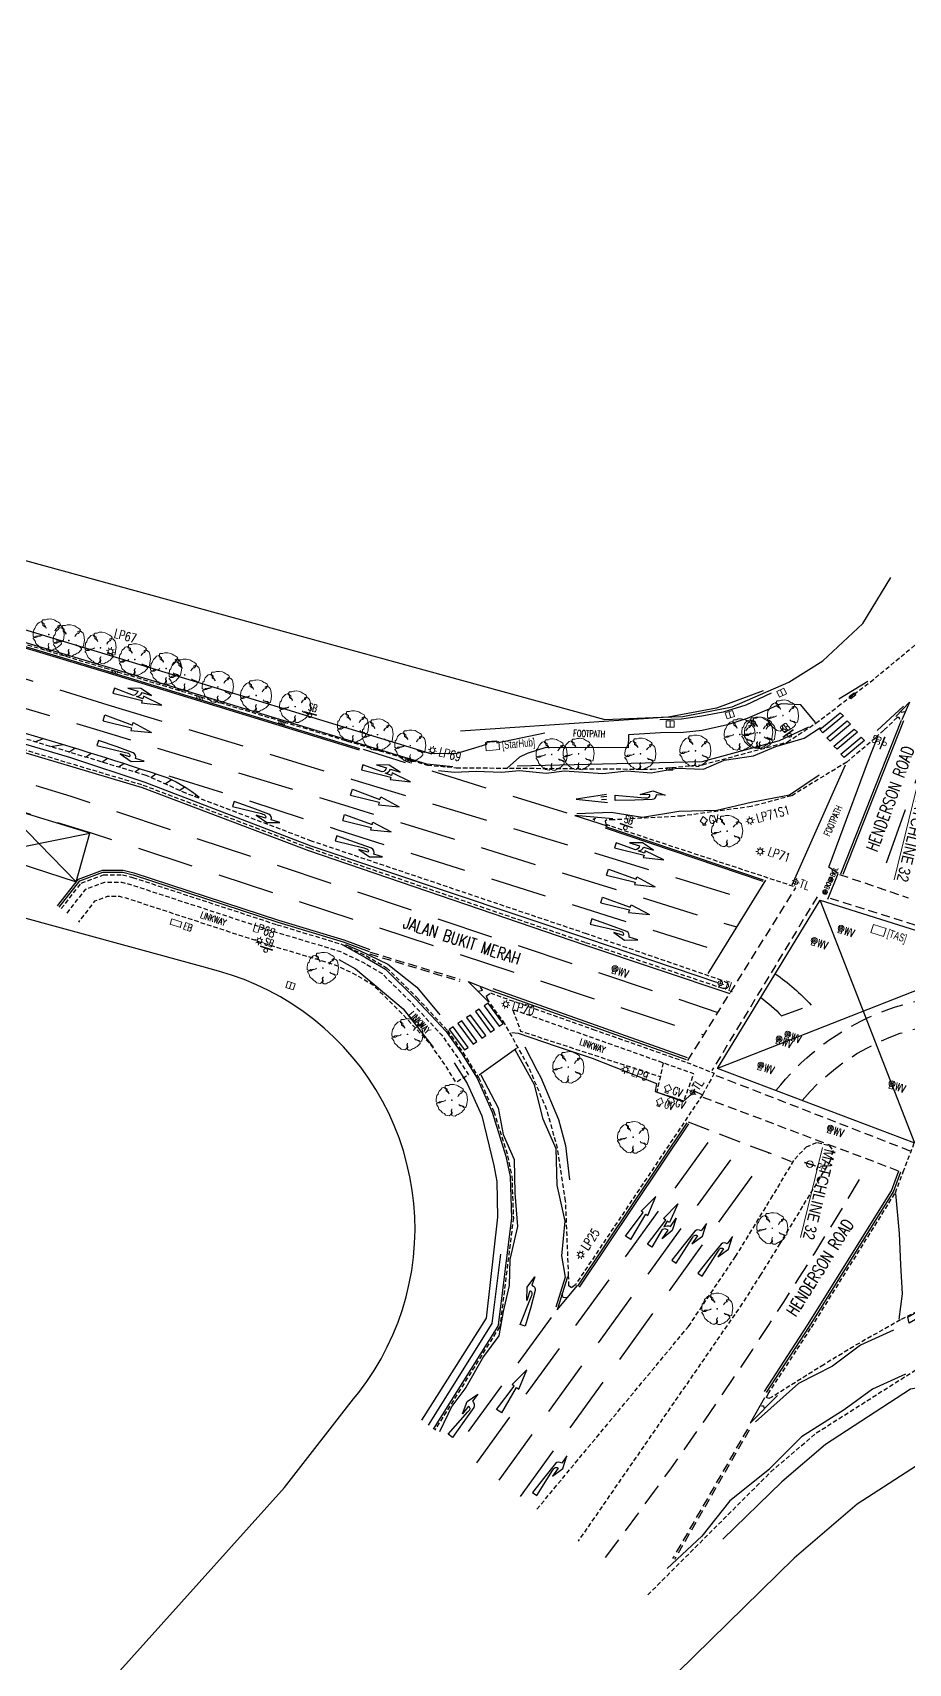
# Model space of a CAD drawing. Header units: millimetres. Extents: x 25846 to 27323, y 29074 to 29862.
# Drawn here: x 26447 to 26545.4, y 29460.4 to 29643.8 of the extents above; entities that cross this region are included whole.
import ezdxf

# ---------------------------------------------------------------- set-up
doc = ezdxf.new("R2010")
doc.units = ezdxf.units.MM
for name, pattern in [('DASHED', [0.75, 0.5, -0.25]), ('DASHED2', [9.525, 6.35, -3.175]), ('DASHEDX2', [1.5, 1, -0.5])]:
    doc.linetypes.add(name, pattern=pattern)
for name, color, linetype, lineweight in [('02-PY-MATCHLINE', 7, 'Continuous', 0), ('S_IG_', 2, 'Continuous', 5), ('S_IGK_', 2, 'Continuous', 5), ('S_TREE', 3, 'Continuous', 13)]:
    doc.layers.add(name, color=color, linetype=linetype, lineweight=lineweight)
for name, color, linetype in [('S_BOLLARDS', 7, 'Continuous'), ('S_ELECTRIC-BOX', 2, 'Continuous'), ('S_FENCE_LINE', 60, 'FENCE'), ('S_FP_LINE', 11, 'Continuous'), ('S_LINKWAY', 6, 'DASHED'), ('S_LP', 7, 'Continuous'), ('S_MH-FH', 133, 'Continuous'), ('S_MH-GAS', 133, 'Continuous'), ('S_MH-STARHUB', 133, 'Continuous'), ('S_MH-TAS', 133, 'Continuous'), ('S_MH-WD', 133, 'Continuous'), ('S_RAIL', 200, 'Continuous'), ('S_RIGID_PAVEMENT', 7, 'Continuous'), ('S_ROAD_LINE', 7, 'DASHED'), ('S_SIGN_BOARD', 7, 'Continuous'), ('S_TRAFFIC-LIGHT', 2, 'Continuous'), ('S_TRAFFIC_LINE', 8, 'Continuous'), ('SS ROADWIDL', 7, 'Continuous')]:
    doc.layers.add(name, color=color, linetype=linetype)
doc.styles.add('ARIAL', font='ARIALUNI.ttf')
doc.styles.add('CB_DIM', font='simplex.shx', dxfattribs={"width": 0.75, "height": 1.35})
doc.styles.add('ROMANS', font='romans', dxfattribs={"height": 2})
doc.styles.add('section', font='simplex.shx', dxfattribs={"width": 0.8, "height": 0.2})
doc.styles.add('SIMPLEX', font='SIMPLEX')
doc.styles.get("Standard").update_dxf_attribs({"font": 'arial.ttf'})
doc.linetypes.add('FENCE', pattern='A,1.2,-0.2,["/",Standard,S=0.4,R=0,X=0.2,Y=-0.2],-1.2', length=2.6)

# ---------------------------------------------------------------- blocks, each defined once
blk = doc.blocks.new('tr')
at = {"lineweight": 15}
blk.add_lwpolyline([(-0.48, 0.93), (-0.43, 0.88), (-0.37, 0.82), (-0.29, 0.7), (-0.29, 0.77), (-0.37, 0.9), (-0.44, 0.97), (-0.51, 1.04), (-0.51, 1.25), (-0.65, 1.32), (-0.73, 1.39), (-0.73, 1.6), (-0.66, 1.67), (-0.38, 1.67), (-0.17, 1.75), (-0.03, 1.75), (0.18, 1.76), (0.53, 1.69), (0.67, 1.62), (0.88, 1.49), (1.03, 1.42), (1.24, 1.28), (1.31, 1.15), (1.24, 1.07), (1.03, 1), (1.04, 0.79), (0.9, 0.72), (0.76, 0.57), (0.69, 0.43), (0.9, 0.72), (1.11, 0.79), (1.24, 1), (1.38, 1.01), (1.45, 0.94), (1.6, 0.8), (1.67, 0.59), (1.75, 0.03), (1.69, -0.39), (1.63, -0.74), (1.49, -0.81), (1.34, -0.75), (1.27, -0.68), (1.06, -0.61), (0.92, -0.61), (0.78, -0.48), (0.92, -0.63), (1.04, -0.65), (1.27, -0.75), (1.35, -0.82), (1.42, -0.96), (1.42, -1.03), (1.35, -1.1), (1.28, -1.17), (1.08, -1.38), (0.94, -1.45), (0.73, -1.6), (0.58, -1.64), (0.36, -1.78), (0.11, -1.77), (-0.04, -1.68), (0.03, -1.47), (0.03, -1.4), (-0.05, -1.19), (0.02, -1.05), (0.02, -0.98), (-0.01, -1.08), (-0.07, -1.19), (-0.04, -1.4), (-0.11, -1.61), (-0.28, -1.74), (-0.49, -1.72), (-0.7, -1.67), (-0.84, -1.51), (-1.03, -1.42), (-1.2, -1.23), (-1.38, -1.08), (-1.45, -1.01), (-1.53, -0.73), (-1.67, -0.52), (-1.74, -0.45), (-1.74, -0.38), (-1.47, -0.31), (-1.33, -0.3), (-1.12, -0.16), (-0.98, -0.16), (-0.77, -0.08), (-0.7, -0.01), (-0.98, -0.15), (-1.11, -0.14), (-1.4, -0.17), (-1.54, -0.31), (-1.75, -0.17), (-1.75, 0.11), (-1.69, 0.53), (-1.55, 0.67), (-1.49, 0.88), (-1.42, 1.03), (-1.21, 1.24), (-1.08, 1.38), (-0.8, 1.46), (-0.79, 1.32), (-0.65, 1.25), (-0.65, 1.04)], close=True, dxfattribs=at)
for points in [[(-0.07, 0), (0.07, 0)], [(0, 0.07), (0, -0.07)]]:
    blk.add_lwpolyline(points, dxfattribs=at)
blk = doc.blocks.new('IRON_GRATING')
at = {"lineweight": 15}
blk.add_line((0, 0.36), (0, -0.36), dxfattribs=at)
blk.add_lwpolyline([(-0.44, 0.36), (-0.44, -0.36), (0.44, -0.36), (0.44, 0.36)], close=True, dxfattribs=at)
blk = doc.blocks.new('ig')
blk.add_blockref('IRON_GRATING', (0, 0))
blk = doc.blocks.new('WATER-VALVE')
at = {"color": 0, "lineweight": 18}
blk.add_lwpolyline([(-0.1914, -0.27753), (-0.1914, -0.5742), (0.1914, -0.5742), (0.1914, -0.27753)], dxfattribs=at)
blk.add_lwpolyline([(-0.1914, -0.27753), (-0.1914, -0.5742), (0.1914, -0.5742), (0.1914, -0.27753)], dxfattribs=at)
blk.add_lwpolyline([(-0.1914, -0.27753), (-0.1914, -0.5742), (0.1914, -0.5742), (0.1914, -0.27753)], dxfattribs=at)
at = {"lineweight": 18}
blk.add_circle((0, 0), 0.33648, dxfattribs=at)
blk.add_circle((0, 0), 0.33648, dxfattribs=at)
blk.add_circle((0, 0), 0.33648, dxfattribs=at)
at = {"lineweight": 15}
for radius in [0.2036, 0.2036, 0.2036, 0.06203, 0.06203, 0.06203]:
    blk.add_circle((0, 0), radius, dxfattribs=at)
blk = doc.blocks.new('PWD')
at = {"layer": 'S_MH-WD', "lineweight": 18}
blk.add_blockref('WATER-VALVE', (0, 0), dxfattribs=at)
at = {"layer": 'S_MH-WD', "lineweight": 18, "style": 'ROMANS', "width": 0.7}
blk.add_text('WV', height=0.9, dxfattribs=at).set_placement((0.46, -0.58))
blk = doc.blocks.new('ELECTRIC_BOX')
at = {"lineweight": 18}
blk.add_line((-0.65, -0.31), (0.66, -0.31), dxfattribs=at)
blk.add_lwpolyline([(-0.6, -0.31), (-0.6, 0.31), (0.6, 0.31), (0.6, -0.31)], dxfattribs=at)
blk = doc.blocks.new('PEB')
at = {"layer": 'S_ELECTRIC-BOX', "lineweight": 18}
blk.add_blockref('ELECTRIC_BOX', (0, 0), dxfattribs=at)
at = {"layer": 'S_ELECTRIC-BOX', "lineweight": 18, "style": 'SIMPLEX', "width": 0.7}
blk.add_text('EB', height=0.8, dxfattribs=at).set_placement((0.92, -0.39))
blk = doc.blocks.new('SIGN_BOARD_SMALL')
at = {"color": 0, "lineweight": 18}
for p, q in [((0.73, 0.07), (-0.73, 0.07)), ((0.73, 0), (-0.73, 0))]:
    blk.add_line(p, q, dxfattribs=at)
at = {"lineweight": 18}
blk.add_circle((0, -0.22), 0.216, dxfattribs=at)
blk = doc.blocks.new('SBS')
at = {"layer": 'S_SIGN_BOARD', "lineweight": 15}
blk.add_blockref('SIGN_BOARD_SMALL', (0, 0), dxfattribs=at)
at = {"layer": 'S_SIGN_BOARD', "color": 0, "linetype": 'ByBlock', "lineweight": 15, "style": 'SIMPLEX', "width": 0.65}
blk.add_text('SB', height=0.85, dxfattribs=at).set_placement((-0.39, 0.32))
blk = doc.blocks.new('FIRE_HYDRANT')
at = {"lineweight": 18}
blk.add_lwpolyline([(-0.62, -0.05), (0.62, -0.05), (0.62, 0.04), (-0.62, 0.04)], close=True, dxfattribs=at)
blk.add_circle((0, 0), 0.372, dxfattribs=at)
blk = doc.blocks.new('PFH')
at = {"layer": 'S_MH-FH', "lineweight": 18}
blk.add_blockref('FIRE_HYDRANT', (0, 0), dxfattribs=at)
at = {"layer": 'S_MH-FH', "lineweight": 18, "width": 0.7}
blk.add_text('FH', height=0.9, dxfattribs=at).set_placement((0.77, -0.43))
blk = doc.blocks.new('GASVALVE')
at = {"lineweight": 15}
for points in [[(0, 0.45), (-0.41, 0), (0, -0.45), (0.41, 0), (0, 0.45)], [(-0.16, -0.27), (-0.16, -0.56), (0.16, -0.56), (0.16, -0.27)]]:
    blk.add_lwpolyline(points, dxfattribs=at)
blk = doc.blocks.new('PGAS')
at = {"layer": 'S_MH-GAS', "lineweight": 15}
blk.add_blockref('GASVALVE', (0, 0), dxfattribs=at)
at = {"layer": 'S_MH-GAS', "lineweight": 15, "style": 'SIMPLEX', "width": 0.71}
blk.add_text('GV', height=0.91, dxfattribs=at).set_placement((0.6, -0.47, 106.81))
blk = doc.blocks.new('TRAFFIC_LIGHT')
at = {"color": 0, "linetype": 'ByBlock', "lineweight": 20}
for points in [[(0, 0.43), (0, -0.43)], [(-0.43, 0), (0.43, 0)]]:
    blk.add_lwpolyline(points, dxfattribs=at)
at = {"color": 0, "linetype": 'ByBlock', "lineweight": 18}
blk.add_circle((0, 0), 0.264, dxfattribs=at)
blk = doc.blocks.new('PTL')
at = {"layer": 'S_TRAFFIC-LIGHT', "lineweight": 18}
blk.add_blockref('TRAFFIC_LIGHT', (0, 0), dxfattribs=at)
at = {"layer": 'S_TRAFFIC-LIGHT', "lineweight": 18, "style": 'SIMPLEX', "width": 0.851}
blk.add_text('TL', height=0.95, dxfattribs=at).set_placement((0.49, -0.47))
blk = doc.blocks.new('igk')
at = {"lineweight": 15}
for p, q in [((0.35, 0.15), (-0.35, 0.15)), ((-0.35, 0.15), (-0.35, -0.15)), ((-0.18, 0.15), (-0.18, -0.15)), ((0, 0.15), (0, -0.15)), ((0.17, 0.15), (0.17, -0.15)), ((0.35, -0.15), (0.35, 0.15)), ((-0.35, -0.15), (0.35, -0.15))]:
    blk.add_line(p, q, dxfattribs=at)
blk = doc.blocks.new('MH_STARHUB')
at = {"lineweight": 18}
blk.add_lwpolyline([(-0.75, -0.47), (0.75, -0.47), (0.75, 0.47), (-0.75, 0.47)], close=True, dxfattribs=at)
blk = doc.blocks.new('PSHUB')
at = {"layer": 'S_MH-STARHUB', "lineweight": 18}
blk.add_blockref('MH_STARHUB', (0, 0), dxfattribs=at)
at = {"layer": 'S_MH-STARHUB', "lineweight": 18, "width": 0.7}
blk.add_text('[StarHub]', height=0.9, dxfattribs=at).set_placement((1.08, -0.43))
blk = doc.blocks.new('BOLLARD')
at = {"lineweight": 18}
h = blk.add_hatch(dxfattribs=at)
h.set_pattern_fill('ANSI31', color=256, scale=0.9, style=0)
h.set_pattern_definition([(45, (-20400.67701, -27993.33997), (-0.0795495129, 0.0795495129), [])])
h.paths.add_polyline_path([(-0.26, 0, 1), (0.26, 0, 1)])
blk.add_circle((0, 0), 0.26, dxfattribs=at)
blk = doc.blocks.new('bollards')
at = {"lineweight": 15}
blk.add_blockref('BOLLARD', (0, 0), dxfattribs=at)
at = {"lineweight": 15, "style": 'section', "width": 0.7}
blk.add_text('BOL', height=0.511, dxfattribs=at).set_placement((0.37, -0.25))
blk = doc.blocks.new('MH_TAS')
at = {"lineweight": 18}
blk.add_lwpolyline([(-0.75, -0.47), (0.75, -0.47), (0.75, 0.47), (-0.75, 0.47)], close=True, dxfattribs=at)
blk = doc.blocks.new('PTAS')
at = {"layer": 'S_MH-TAS', "lineweight": 18}
blk.add_blockref('MH_TAS', (0, 0), dxfattribs=at)
at = {"layer": 'S_MH-TAS', "lineweight": 18, "width": 0.7}
blk.add_text('[TAS]', height=0.9, dxfattribs=at).set_placement((1.06, -0.36))
blk = doc.blocks.new('AR')
at = {"lineweight": 30}
for p, q in [((-3.3, 0.46), (-5.6, 0)), ((-3.3, -0.46), (-5.6, 0)), ((-3.3, 0.16), (-3.3, 0.46)), ((0, 0.35), (-3.3, 0.16)), ((0, 0.35), (0, -0.35)), ((0, -0.35), (-3.3, -0.16)), ((-3.3, -0.16), (-3.3, -0.46))]:
    blk.add_line(p, q, dxfattribs=at)
blk = doc.blocks.new('A$Ca65eef7b')
at = {"layer": 'SS ROADWIDL', "color": 13}
for points in [[(26440.54, 29441.54), (26459.71, 29462.86), (26475.28, 29480.17), (26483.05, 29490.15), (26483.63, 29490.89), (26484.53, 29492.11), (26485.37, 29493.36), (26486.14, 29494.66), (26486.84, 29496), (26487.48, 29497.37), (26488.05, 29498.77), (26488.54, 29500.2), (26488.96, 29501.65), (26489.31, 29503.13), (26489.59, 29504.61), (26489.79, 29506.11), (26489.91, 29507.62), (26489.96, 29509.13), (26489.93, 29510.64), (26489.83, 29512.15), (26489.64, 29513.65), (26489.38, 29515.14), (26489.05, 29516.61), (26488.65, 29518.07), (26488.18, 29519.51), (26487.63, 29520.91), (26487.01, 29522.29), (26486.31, 29523.64), (26485.56, 29524.95), (26484.74, 29526.22), (26483.86, 29527.45), (26482.91, 29528.63), (26481.91, 29529.76), (26480.85, 29530.84), (26479.74, 29531.87), (26478.58, 29532.83), (26477.37, 29533.74), (26476.12, 29534.59), (26474.83, 29535.37), (26473.49, 29536.09), (26472.13, 29536.74), (26470.73, 29537.32), (26469.31, 29537.82), (26467.87, 29538.26), (26465.97, 29538.78), (26400.52, 29556.66)], [(26520.28, 29566.95), (26525.62, 29567.98), (26532, 29570.78), (26535.84, 29573.16), (26540.32, 29577.36), (26543.46, 29582.56)], [(26685.94, 29458.78), (26676.16, 29462.97), (26663.95, 29468.38), (26650.52, 29473.22), (26638.47, 29477.92), (26632.47, 29480.1), (26601.67, 29489.32), (26592.58, 29491.39), (26583.3, 29492.23), (26573.99, 29491.84), (26564.81, 29490.21), (26555.93, 29487.38), (26547.5, 29483.39), (26539.68, 29478.31), (26532.6, 29472.24), (26504.53, 29444.73)]]:
    blk.add_lwpolyline(points, dxfattribs=at)
blk = doc.blocks.new('LAMPPOST')
at = {"lineweight": 18}
for points in [[(-0.32, 0.32), (-0.19, 0.19)], [(0, 0.49), (0, 0.26)], [(0.32, 0.32), (0.19, 0.19)], [(-0.49, 0), (-0.26, 0)], [(-0.32, -0.32), (-0.19, -0.19)], [(0, -0.49), (0, -0.26)], [(0.32, -0.32), (0.19, -0.19)], [(0.49, 0), (0.26, 0)]]:
    blk.add_lwpolyline(points, dxfattribs=at)
blk.add_circle((0, 0), 0.264, dxfattribs=at)

msp = doc.modelspace()

# ---------------------------------------------------------------- hatches: boundary and pattern name
at = {"layer": 'S_RIGID_PAVEMENT'}
h = msp.add_hatch(dxfattribs=at)
h.set_pattern_fill('ANSI37', color=256, scale=0.15, angle=-145.9947886)
h.paths.add_polyline_path([(26243.27, 29629.32), (26242.68, 29626.84), (26276.19, 29617.9, 0.026271), (26276.02, 29620.75), (26271.82, 29621.83)])
h.paths.add_polyline_path([(26208.3, 29639.24), (26208.18, 29638.78), (26209.59, 29638.4), (26209.34, 29637.49), (26207.95, 29637.86), (26207.54, 29636.22), (26225.46, 29631.44, -0.029352), (26227.24, 29634.09), (26227.24, 29634.2)])
h.paths.add_polyline_path([(26227.24, 29634.1, 0.029415), (26225.46, 29631.44), (26226.46, 29631.17)])
h.paths.add_polyline_path([(26227.72, 29634.07), (26227.3, 29634.18, 0.000966), (26227.24, 29634.1), (26226.46, 29631.17), (26226.92, 29631.05)])
h.paths.add_polyline_path([(26227.56, 29633.48), (26226.92, 29631.05), (26240.68, 29627.37), (26241.27, 29629.84), (26238.97, 29630.44)])
h.paths.add_polyline_path([(26243.27, 29629.32), (26241.27, 29629.84), (26240.68, 29627.37), (26242.68, 29626.84)])
h.paths.add_polyline_path([(26276.02, 29620.75, -0.026271), (26276.19, 29617.9), (26292.12, 29613.65), (26292.76, 29616.44)])
h.paths.add_polyline_path([(26246.15, 29606.91), (26246.48, 29606.35), (26268.1, 29598.3, 0.026537), (26270.05, 29600.44)])
h.paths.add_polyline_path([(26270.05, 29600.44, -0.026537), (26268.1, 29598.3), (26271.64, 29596.99), (26274.45, 29596.23), (26274.46, 29596.25), (26275.32, 29596.02), (26284.79, 29593.44), (26309.8, 29589.41), (26309.84, 29589.66)])
h.paths.add_polyline_path([(26670.87, 29497.11), (26670.06, 29495.02), (26687.61, 29487.74), (26688.5, 29489.89), (26676.99, 29494.68)])
h.paths.add_polyline_path([(26673.73, 29494.72), (26675.72, 29493.57, 0.321196), (26676.26, 29493.95), (26675.21, 29494.47), (26676.64, 29494.2), (26677.72, 29493.21), (26676.7, 29493.72, -0.30779), (26676.01, 29493.4), (26676.68, 29493.02), (26676.81, 29493.28), (26678.68, 29491.93), (26676.46, 29492.57), (26676.59, 29492.84), (26673.46, 29494.18)], flags=16)
h.paths.add_polyline_path([(26689.23, 29490.11), (26688.15, 29487.51), (26704.02, 29480.93), (26705.01, 29483.55), (26701.65, 29484.95)])
h.paths.add_polyline_path([(26689.23, 29490.11), (26688.69, 29490.34), (26687.61, 29487.74), (26688.15, 29487.51)])
h.paths.add_polyline_path([(26705.47, 29483.35), (26705.01, 29483.55), (26704.02, 29480.93), (26704.49, 29480.74)])
h.paths.add_polyline_path([(26707.22, 29482.06), (26705.29, 29482.87), (26704.49, 29480.74), (26706.36, 29479.96)])
h.paths.add_polyline_path([(26705.41, 29483.18), (26705.29, 29482.87), (26707.22, 29482.06), (26707.35, 29482.36)])
h.paths.add_polyline_path([(26705.47, 29483.35), (26705.41, 29483.18), (26707.35, 29482.36), (26707.42, 29482.54)])
h.paths.add_polyline_path([(26677.1, 29494.95), (26670.98, 29497.39), (26670.87, 29497.11), (26676.99, 29494.68), (26688.5, 29489.89), (26688.61, 29490.16)])
h.paths.add_polyline_path([(26798.54, 29415.67), (26784.68, 29421.84), (26782.11, 29423.92), (26780.48, 29420.25), (26783.37, 29418.05), (26783.77, 29417.77), (26784.3, 29417.49), (26789.47, 29415.23), (26795.88, 29412.37), (26796.84, 29412.03), (26799.71, 29411.48), (26804.49, 29410.58, 0.050598), (26808.48, 29414.36), (26808.38, 29414.4)])
h.paths.add_polyline_path([(26782.11, 29423.92), (26780.7, 29425.05), (26779.02, 29421.36), (26780.48, 29420.25)])
h.paths.add_polyline_path([(26776.42, 29428.49), (26761.06, 29435.26), (26760.96, 29435.02), (26761.24, 29434.84), (26772.84, 29426.04), (26779.02, 29421.36), (26780.7, 29425.05)])
h.paths.add_polyline_path([(26808.48, 29414.36, -0.050598), (26804.49, 29410.58), (26812.17, 29409.12), (26823.61, 29406.93), (26824.61, 29406.73), (26824.73, 29407.01), (26824.56, 29407.27)])
h.paths.add_polyline_path([(26773.71, 29429.26), (26776.6, 29428), (26777.42, 29429.88), (26774.54, 29431.14)], flags=24)

# ---------------------------------------------------------------- linework, layer by layer
at = {"layer": 'S_FENCE_LINE'}
msp.add_lwpolyline([(26529.12, 29569.78), (26523.88, 29567.86), (26518.43, 29566.83), (26495.09, 29565.27)], dxfattribs=at)
at = {"layer": 'S_FP_LINE'}
for points in [[(26383.5, 29593.33), (26383.84, 29594.7), (26385.25, 29594.36), (26396.87, 29591.08), (26397.05, 29591.72), (26399.15, 29591.19), (26398.95, 29590.49), (26427.35, 29582.34), (26456.33, 29573.59), (26491.59, 29562.79), (26494.58, 29562.73), (26498.05, 29563.81), (26498.07, 29564.1), (26499.13, 29564.19), (26499.17, 29563.93), (26504.56, 29565.08)], [(26494.23, 29561.25), (26491.28, 29561.53), (26455.63, 29572.39), (26427.07, 29580.9)], [(26530, 29569.53), (26527.16, 29568.17), (26524.62, 29567.39), (26522.23, 29566.95), (26519.92, 29566.61), (26517.51, 29566.53)], [(26534.98, 29566.22), (26533.34, 29568.22), (26531.15, 29568.33), (26527.33, 29566.68), (26525.12, 29565.96), (26522.25, 29565.35), (26520.17, 29565.12), (26517.58, 29565.07), (26513.98, 29564.83), (26513.92, 29563.4), (26504.68, 29563.42), (26502.59, 29562.75), (26501.71, 29562.34), (26500.32, 29561.08)], [(26536.4, 29546.38), (26537.53, 29549.26), (26536.48, 29549.96), (26540.97, 29561.99), (26541.95, 29564.48)], [(26538.34, 29561.45), (26532.34, 29547.95)], [(26481.4, 29539.59), (26483.26, 29538.53), (26488.63, 29534.03), (26491.99, 29529.71)], [(26481.77, 29541.28), (26484.4, 29539.82), (26486.65, 29538.49), (26490.02, 29535.16), (26493.45, 29531.47), (26495.17, 29529.03), (26496.94, 29526.22), (26498.64, 29522.42), (26500.19, 29517.45), (26500.66, 29515.16), (26500.82, 29510.53), (26499.33, 29498.46), (26499.29, 29498.34), (26492.02, 29486.74)], [(26500.85, 29531.37), (26501.56, 29531.29), (26505.85, 29529.82), (26509.87, 29528.49), (26517.12, 29525.63), (26516.95, 29524.72), (26520.13, 29523.59), (26521.42, 29524.77), (26522.22, 29524.38)], [(26494.38, 29527.95), (26495.83, 29525.63), (26497.47, 29521.98), (26498.84, 29516.42), (26499.18, 29514.61), (26499.22, 29510.61), (26497.98, 29499.24), (26490.69, 29487.76)], [(26544.42, 29499.13), (26544.77, 29501.97), (26544.58, 29505.25), (26544.43, 29508.74), (26544.05, 29513.24)], [(26553.59, 29489.34), (26552.37, 29489.34), (26550.78, 29486.28), (26550.33, 29487.07), (26548.66, 29489.97), (26547.97, 29491.2), (26546.98, 29491.48), (26545.67, 29491.25), (26536.12, 29485.04), (26531.2, 29480.81), (26524.59, 29474.36)]]:
    msp.add_lwpolyline(points, dxfattribs=at)
at = {"layer": 'S_LINKWAY', "flags": 128}
for points in [[(26450.83, 29544.79), (26452.94, 29547.5), (26455.07, 29548.28), (26456.98, 29548.27), (26457.96, 29548.02), (26474.2, 29542.7), (26481.47, 29540.52), (26484.1, 29539.27), (26486.26, 29537.99), (26489.57, 29534.72), (26492.96, 29531.08), (26494.65, 29528.68), (26495.96, 29526.6), (26494.58, 29525.74), (26493.3, 29527.78), (26491.7, 29530.05), (26488.4, 29533.59), (26485.26, 29536.7), (26483.34, 29537.83), (26480.89, 29539), (26473.72, 29541.15), (26457.5, 29546.46), (26456.76, 29546.65), (26455.36, 29546.66), (26453.93, 29546.13), (26452.11, 29543.79)], [(26517.88, 29527.94), (26517.15, 29524.69), (26520.19, 29523.66), (26521.31, 29526.72), (26500.94, 29533.95), (26501.84, 29531.52), (26517.53, 29526.4)]]:
    msp.add_lwpolyline(points, dxfattribs=at)
at = {"layer": 'S_RAIL'}
for points in [[(26318.16, 29599.43), (26361.54, 29587.76), (26403.15, 29576.43), (26429.81, 29568.65), (26451.22, 29562.31), (26459.59, 29559.54), (26478.26, 29552.37), (26509.34, 29541.95), (26523.86, 29537.03)], [(26537.61, 29568.9), (26540.9, 29570.88)], [(26501.45, 29561.35), (26522.27, 29561.83), (26530.95, 29564.2), (26534.25, 29565.76)], [(26502.32, 29529.75), (26503.71, 29527.06), (26504.1, 29526.29), (26506.1, 29521.59), (26506.89, 29518.64), (26507.34, 29514.81)], [(26499.57, 29506.42), (26498.61, 29498.65), (26491.43, 29487.19)]]:
    msp.add_lwpolyline(points, dxfattribs=at)
at = {"layer": 'S_ROAD_LINE'}
for points in [[(26377.38, 29601.12), (26377.98, 29597.41), (26379.2, 29595.57), (26379.85, 29594.9), (26381.1, 29593.94), (26383.1, 29593.2), (26385.45, 29592.47), (26395.6, 29589.76), (26427.72, 29580.58), (26455.08, 29572.37), (26491.35, 29561.44), (26494.6, 29561.15), (26516.6, 29560.98), (26522.28, 29561.49), (26531.81, 29564.03), (26535.04, 29566.16), (26537.54, 29568.06), (26541.16, 29570.78), (26548.31, 29576.72)], [(26429.26, 29568.19), (26459.37, 29559.2), (26478.08, 29552.12), (26509.13, 29541.5), (26524.11, 29536.5), (26524.6, 29536.35), (26525.01, 29536.36), (26525.24, 29536.59), (26525.17, 29536.88), (26524.46, 29537.23), (26509.23, 29542.47), (26478.32, 29552.9), (26464.2, 29558.28), (26459.71, 29560.29), (26429.86, 29569.31)], [(26544.5, 29566.57), (26544.42, 29566.8), (26544.19, 29566.78), (26542.68, 29565.39), (26541.73, 29564.48), (26538.51, 29561.78), (26532.3, 29557.99), (26527.76, 29556.78), (26519.96, 29555.71), (26512.29, 29555.29), (26511.52, 29555.3), (26511.33, 29555.12), (26511.41, 29554.81), (26512.05, 29554.57), (26532.76, 29547.74)], [(26450.18, 29545.3), (26452.43, 29548.18), (26454.92, 29549.11), (26457.08, 29549.1), (26458.19, 29548.81), (26474.45, 29543.49), (26481.77, 29541.28), (26484.49, 29539.99), (26486.77, 29538.65), (26490.16, 29535.3), (26493.6, 29531.6), (26495.34, 29529.14), (26497.11, 29526.31), (26498.82, 29522.49), (26500.38, 29517.5), (26500.85, 29515.19), (26501.02, 29510.52), (26499.52, 29498.41), (26499.46, 29498.25), (26492.17, 29486.62)], [(26500.08, 29532.33), (26498.21, 29534.94), (26497.98, 29535.46), (26498.44, 29535.81), (26509.98, 29531.72), (26520.52, 29528.01), (26523.61, 29526.78), (26522.28, 29524.34), (26508, 29503), (26507.56, 29502.66), (26507.26, 29502.86), (26507.24, 29503.99)], [(26507.24, 29503.99), (26506.9, 29512.41), (26505.99, 29518.35), (26504.79, 29522.68), (26502.68, 29527.62), (26500.08, 29532.33)], [(26503.67, 29477.74), (26520.72, 29498.31), (26526.01, 29506.17), (26529.99, 29512.66), (26532.66, 29517.13), (26533.98, 29518.52), (26535.21, 29519.01), (26536.54, 29518.66), (26536.94, 29518.08), (26536.65, 29516.93), (26535.87, 29515.66), (26531, 29507.64), (26528.81, 29504.1), (26526.76, 29500.88), (26508.31, 29474.16)], [(26516.14, 29468.11), (26529.98, 29481.95), (26535.09, 29486.32), (26547.51, 29494.21)]]:
    msp.add_lwpolyline(points, dxfattribs=at)
msp.add_lwpolyline([(26569.73, 29510.97), (26569.77, 29510.63), (26569.6, 29510.46), (26569.36, 29510.33), (26569.26, 29510.29), (26568.66, 29510.05), (26567.49, 29509.65), (26563.72, 29508.24), (26558.66, 29506.12), (26556.42, 29505.15), (26544.55, 29499.03), (26539.94, 29496.44), (26535.92, 29494), (26530.1, 29490.36), (26529.74, 29490.19), (26529.48, 29490.3), (26529.68, 29490.73), (26534.53, 29498.18), (26543.98, 29513.34), (26544.86, 29515.68), (26546.18, 29519.13), (26553.22, 29516.7)], close=True, dxfattribs=at)
at = {"layer": 'S_TRAFFIC_LINE', "linetype": 'DASHED2'}
for p, q in [((26431.86, 29575.68), (26455.4, 29568.22)), ((26455.4, 29568.22), (26482.8, 29559.87)), ((26482.8, 29559.87), (26527.91, 29546.16))]:
    msp.add_line(p, q, dxfattribs=at)
at = {"layer": 'S_TRAFFIC_LINE'}
for p, q in [((26447.19, 29564.07), (26448.17, 29564.44)), ((26448.96, 29563.54), (26450.39, 29563.77)), ((26451.03, 29562.91), (26451.7, 29563.36)), ((26452.9, 29562.35), (26453.54, 29562.8)), ((26454.75, 29561.79), (26455.37, 29562.22)), ((26456.61, 29561.23), (26457.2, 29561.64)), ((26458.46, 29560.67), (26459.01, 29561.06)), ((26460.24, 29560.05), (26460.82, 29560.46)), ((26461.85, 29559.33), (26462.57, 29559.83)), ((26463.47, 29558.6), (26464.05, 29559.01)), ((26465.15, 29557.92), (26465.38, 29558.08)), ((26508.27, 29502.82), (26520.55, 29521.19)), ((26508.44, 29502.71), (26520.75, 29521.11))]:
    msp.add_line(p, q, dxfattribs=at)
for points in [[(25900.45, 29710.88), (25903.09, 29710.26), (25982.3, 29689.3), (25992.12, 29686.75), (26034.29, 29675.57), (26050.02, 29671.32), (26073.8, 29665.04), (26082.96, 29662.39), (26108.4, 29655.6), (26133.59, 29648.85), (26190.69, 29633.69), (26195.06, 29632.48), (26243.04, 29619.79), (26260.56, 29615.21), (26294.18, 29606.55), (26296.2, 29606.36), (26329.75, 29597.14), (26361.48, 29588.61), (26403.58, 29577.38), (26407.67, 29576.25), (26429.94, 29569.52, -0.016945), (26462.16, 29560.02, -0.062846), (26465.68, 29557.85)], [(26530.47, 29537.97, -0.058212), (26534.51, 29534.45)], [(26528.85, 29535.32, -0.033934), (26531.19, 29533.24)]]:
    msp.add_lwpolyline(points, format="xyb", dxfattribs=at)
at = {"layer": 'S_TRAFFIC_LINE', "linetype": 'DASHED2', "flags": 128}
for points in [[(26314.26, 29604.46), (26404.09, 29580.24), (26431.18, 29572.26), (26454.53, 29565.33), (26481.91, 29556.98), (26526.1, 29543.24)], [(26318.78, 29594.55), (26363.04, 29583), (26403.31, 29572.26), (26427.44, 29565.3), (26451.25, 29557.94), (26524.03, 29533.63)], [(26343.54, 29582.18), (26332.85, 29587.55), (26354.99, 29581.84), (26402.69, 29568.81), (26427.26, 29561.83), (26453.53, 29553.84), (26522.44, 29531.1)], [(26507.06, 29556.03), (26484.15, 29563.18)], [(26462.26, 29560.25), (26470.25, 29557.78), (26481.38, 29554.13), (26524.39, 29540.45)]]:
    msp.add_lwpolyline(points, dxfattribs=at)
at = {"layer": 'S_TRAFFIC_LINE'}
for points in [[(26376.97, 29601.05), (26377.58, 29597.25), (26378.87, 29595.31), (26379.57, 29594.59), (26380.9, 29593.56), (26382.97, 29592.8), (26385.33, 29592.06), (26395.48, 29589.35), (26427.6, 29580.17), (26454.96, 29571.97), (26483.68, 29563.15)], [(26377.13, 29601.08), (26377.74, 29597.32), (26379, 29595.41), (26379.68, 29594.71), (26380.98, 29593.71), (26383.02, 29592.95), (26385.37, 29592.22), (26395.53, 29589.51), (26427.65, 29580.33), (26455.01, 29572.13), (26483.73, 29563.31)], [(26541.95, 29565.35), (26544.88, 29568.08)], [(26544.02, 29566.9), (26545.56, 29568.53), (26544.69, 29566.54)], [(26544.56, 29567.49), (26544.69, 29567.38), (26545, 29567.49)], [(26492.61, 29560.83), (26494.37, 29560.65), (26496.82, 29560.77), (26499.7, 29560.63), (26501.72, 29560.85), (26504.7, 29560.55), (26506.77, 29560.8), (26511.09, 29560.5), (26513.77, 29560.8), (26516.52, 29560.59), (26519.41, 29561.1), (26522.42, 29560.97), (26524.72, 29561.98), (26528.03, 29562.5), (26530.55, 29563.54), (26533.72, 29564.49), (26535.57, 29565.67)], [(26537.86, 29549.22), (26544.67, 29566.49)], [(26544.88, 29566.44), (26538.08, 29549.15)], [(26535.4, 29560.32), (26532.09, 29558.08), (26527.75, 29557.25), (26523.89, 29556.34), (26519.62, 29556.21), (26515.54, 29555.54), (26512.01, 29556.13), (26508.16, 29555.96)], [(26511.48, 29558.14), (26508.09, 29557.61), (26511.6, 29557.25)], [(26511.52, 29557.9), (26510.86, 29557.82)], [(26451.86, 29548.32), (26443.6, 29556.79), (26442.05, 29551.51), (26451.86, 29548.32), (26453.38, 29553.79), (26443.6, 29556.79)], [(26511.48, 29557.58), (26510.93, 29557.52)], [(26512.22, 29555.41), (26507.94, 29555.78), (26511.58, 29554.63)], [(26510.18, 29555.23), (26510, 29555.37), (26510.3, 29555.49)], [(26511.35, 29554.39), (26529.08, 29548.4)], [(26511.4, 29554.53), (26529.13, 29548.54)], [(26442.05, 29551.51), (26453.38, 29553.79)], [(26449.76, 29545.62), (26452.11, 29548.63), (26454.83, 29549.64), (26457.15, 29549.63), (26458.34, 29549.32), (26474.61, 29543.99), (26481.96, 29541.78), (26484.87, 29540.69)], [(26449.94, 29545.48), (26452.25, 29548.43), (26454.87, 29549.4), (26457.12, 29549.39), (26458.28, 29549.09), (26474.54, 29543.77), (26481.88, 29541.56), (26484.79, 29540.47)], [(26529.36, 29548.51), (26522.88, 29538.01)], [(26546.17, 29518.93), (26535.51, 29546.24)], [(26555.88, 29539.85), (26523.97, 29527.32)], [(26486.92, 29539.04), (26490.17, 29536.45), (26492.76, 29533.35)], [(26498.21, 29534.8), (26495.93, 29537.12), (26498.61, 29536.04)], [(26497.08, 29536.01), (26497.56, 29536.12), (26497.34, 29536.47)], [(26498.63, 29536.04), (26520.46, 29528.32)], [(26498.72, 29536.3), (26520.55, 29528.57)], [(26497.17, 29526.61), (26501.37, 29529.6)], [(26501.19, 29529.47), (26503.37, 29525.52), (26504.31, 29521.74), (26505.81, 29518.31), (26505.9, 29514.21), (26506.8, 29510.16), (26506.43, 29506.24), (26506.86, 29503.86), (26505.8, 29500.46)], [(26497.36, 29526.61), (26499.33, 29522.88), (26499.86, 29519.88), (26501.11, 29517.09), (26501.2, 29513.29), (26501.47, 29509.56), (26500.62, 29505.85), (26500.55, 29502.9), (26499.86, 29499.99)], [(26529.27, 29491), (26534.11, 29498.45), (26543.54, 29513.56), (26544.38, 29515.8)], [(26529.48, 29490.87), (26534.32, 29498.31), (26543.76, 29513.45), (26544.61, 29515.71)], [(26507.1, 29503.88), (26505.94, 29500.16), (26508.22, 29502.89)], [(26507.08, 29501.53), (26506.64, 29501.57), (26506.52, 29502.02)], [(26499.86, 29499.99), (26499.37, 29497.25), (26497.66, 29494.94), (26495.69, 29491.43), (26494.09, 29489.35), (26492.72, 29486.46)], [(26545.11, 29492.94), (26541.39, 29491.25), (26538.23, 29488.92), (26533.41, 29485.88), (26529.81, 29482.28)], [(26528.91, 29489.37), (26529.15, 29489.39), (26529.2, 29489.14)], [(26529.81, 29482.26), (26525.36, 29478.7), (26522.2, 29474.71), (26518.31, 29471.07)]]:
    msp.add_lwpolyline(points, dxfattribs=at)
at = {"layer": 'S_TRAFFIC_LINE', "flags": 128}
msp.add_lwpolyline([(26319.84, 29597.47), (26330.09, 29595.15), (26362.62, 29586.44), (26402.77, 29575.55), (26429.17, 29567.9), (26459.27, 29558.91), (26477.98, 29551.84), (26509.03, 29541.21), (26525.36, 29535.76)], dxfattribs=at)
at = {"layer": 'S_TRAFFIC_LINE', "linetype": 'DASHED2', "flags": 128}
for points, elevation in [([(26542.99, 29550.46), (26547.11, 29561.95), (26552.66, 29577.33)], 12.8), ([(26496.9, 29482.97), (26523.75, 29520.13)], 17), ([(26499.43, 29481.01), (26526.84, 29518.94)], 17), ([(26501.83, 29479.16), (26529.77, 29517.83)], 17), ([(26505.29, 29499.3), (26494.63, 29484.72)], 16.04)]:
    msp.add_lwpolyline(points, dxfattribs=dict(at, elevation=elevation))
at = {"layer": 'S_TRAFFIC_LINE', "ltscale": 2}
for points, elevation in [([(26458.63, 29569.17, 0.30779), (26459.26, 29569.6), (26460.34, 29569.27), (26459.11, 29570.07), (26457.66, 29570.09), (26458.78, 29569.76, -0.321197), (26458.31, 29569.29), (26456.16, 29570.09), (26455.98, 29569.52), (26459.29, 29568.71), (26459.2, 29568.43), (26461.5, 29568.17), (26459.44, 29569.19), (26459.35, 29568.9), (26458.63, 29569.17)], 12.76), ([(26458.53, 29562.17, 0.366785), (26458.27, 29562.82), (26456.46, 29563.48), (26454.35, 29564.22), (26454.18, 29563.65), (26457.42, 29562.87), (26457.6, 29562.82, -0.556559), (26457.87, 29562.37), (26456.82, 29562.7), (26458.03, 29561.85), (26459.5, 29561.88), (26458.53, 29562.17)], 12.89), ([(26486.59, 29560.55, 0.30779), (26487.21, 29560.98), (26488.3, 29560.65), (26487.07, 29561.45), (26485.62, 29561.48), (26486.74, 29561.14, -0.321197), (26486.27, 29560.67), (26484.11, 29561.47), (26483.94, 29560.9), (26487.25, 29560.1), (26487.16, 29559.81), (26489.46, 29559.55), (26487.39, 29560.57), (26487.31, 29560.29), (26486.59, 29560.55)], 13.2), ([(26517.07, 29558.09, -0.366785), (26516.62, 29557.56), (26514.69, 29557.51), (26512.46, 29557.47), (26512.47, 29558.07), (26515.8, 29557.78), (26515.99, 29557.77, 0.556559), (26516.38, 29558.11), (26515.28, 29558.13), (26516.69, 29558.55), (26518.08, 29558.06), (26517.07, 29558.09)], 13.1), ([(26473.79, 29555.29, 0.366785), (26473.53, 29555.94), (26471.72, 29556.59), (26469.61, 29557.34), (26469.44, 29556.77), (26472.68, 29555.99), (26472.86, 29555.93, -0.556559), (26473.14, 29555.49), (26472.08, 29555.81), (26473.29, 29554.97), (26474.76, 29555), (26473.79, 29555.29)], 13.27), ([(26485.33, 29551.44, 0.366785), (26485.07, 29552.09), (26483.27, 29552.74), (26481.16, 29553.49), (26480.98, 29552.91), (26484.22, 29552.13), (26484.41, 29552.08, -0.556559), (26484.68, 29551.64), (26483.63, 29551.96), (26484.83, 29551.12), (26486.3, 29551.14), (26485.33, 29551.44)], 13.39), ([(26515.06, 29551.79, 0.30779), (26515.68, 29552.22), (26516.77, 29551.89), (26515.54, 29552.69), (26514.09, 29552.71), (26515.21, 29552.38, -0.321197), (26514.74, 29551.91), (26512.58, 29552.71), (26512.41, 29552.14), (26515.72, 29551.33), (26515.63, 29551.05), (26517.93, 29550.79), (26515.86, 29551.81), (26515.78, 29551.52), (26515.06, 29551.79)], 13.38), ([(26514.03, 29542.09, 0.366785), (26513.77, 29542.74), (26511.96, 29543.39), (26509.85, 29544.14), (26509.67, 29543.57), (26512.92, 29542.79), (26513.1, 29542.73, -0.556559), (26513.37, 29542.29), (26512.32, 29542.61), (26513.53, 29541.77), (26515, 29541.8), (26514.03, 29542.09)], 13.57), ([(26522.14, 29509.05, 0.366785), (26521.44, 29509.01), (26520.24, 29507.52), (26518.85, 29505.76), (26519.33, 29505.41), (26521.12, 29508.22), (26521.23, 29508.38, -0.556559), (26521.74, 29508.49), (26521.09, 29507.6), (26522.28, 29508.47), (26522.73, 29509.87), (26522.14, 29509.05)], 15.45), ([(26525.08, 29507.59, 0.366785), (26524.38, 29507.55), (26523.17, 29506.05), (26521.78, 29504.3), (26522.27, 29503.95), (26524.06, 29506.76), (26524.16, 29506.92, -0.556559), (26524.67, 29507.03), (26524.03, 29506.14), (26525.21, 29507.01), (26525.67, 29508.41), (26525.08, 29507.59)], 15.48), ([(26496.41, 29489.88, -0.366785), (26496.57, 29489.2), (26495.46, 29487.63), (26494.16, 29485.81), (26493.68, 29486.18), (26495.9, 29488.68), (26496.02, 29488.82, 0.556559), (26495.99, 29489.34), (26495.31, 29488.48), (26495.82, 29489.86), (26497.04, 29490.68), (26496.41, 29489.88)], 17.25), ([(26506.46, 29482.91, 0.366785), (26505.76, 29482.88), (26504.55, 29481.38), (26503.17, 29479.63), (26503.65, 29479.27), (26505.44, 29482.09), (26505.55, 29482.25, -0.556559), (26506.06, 29482.36), (26505.41, 29481.47), (26506.6, 29482.34), (26507.05, 29483.74), (26506.46, 29482.91)], 17.52)]:
    msp.add_lwpolyline(points, format="xyb", dxfattribs=dict(at, elevation=elevation))
at = {"layer": 'S_TRAFFIC_LINE'}
for points, elevation in [([(26535.84, 29565.07), (26535.49, 29565.43), (26537.78, 29567.34), (26538.13, 29566.97)], -0.08), ([(26536.63, 29564.15), (26536.28, 29564.51), (26538.57, 29566.42), (26538.92, 29566.05)], -0.05), ([(26537.42, 29563.23), (26537.07, 29563.59), (26539.36, 29565.5), (26539.71, 29565.13)], -0.03), ([(26545.53, 29498.68), (26545.37, 29499.33), (26547.96, 29500.82), (26548.13, 29500.17)], 14.12)]:
    msp.add_lwpolyline(points, close=True, dxfattribs=dict(at, elevation=elevation))
for points in [[(26538.21, 29562.31), (26537.86, 29562.67), (26540.15, 29564.58), (26540.5, 29564.21)], [(26546.17, 29518.93), (26523.97, 29527.32), (26535.51, 29546.24), (26555.88, 29539.85)], [(26497.19, 29534), (26496.75, 29533.71), (26498.46, 29531.41), (26498.9, 29531.71)], [(26498.17, 29534.67), (26497.73, 29534.38), (26499.44, 29532.08), (26499.88, 29532.38)], [(26495.22, 29532.66), (26494.78, 29532.37), (26496.49, 29530.07), (26496.93, 29530.36)], [(26496.21, 29533.33), (26495.76, 29533.04), (26497.47, 29530.74), (26497.91, 29531.03)], [(26494.24, 29531.99), (26493.8, 29531.69), (26495.51, 29529.4), (26495.95, 29529.69)]]:
    msp.add_lwpolyline(points, close=True, dxfattribs=at)
at = {"layer": 'S_TRAFFIC_LINE', "linetype": 'DASHEDX2'}
for points in [[(26537.69, 29549.15), (26545.4, 29546.53)], [(26536.64, 29546.48), (26555.52, 29540.56)]]:
    msp.add_lwpolyline(points, dxfattribs=at)
at = {"layer": 'S_TRAFFIC_LINE', "linetype": 'DASHEDX2', "flags": 128}
for points in [[(26520.65, 29528.22), (26532.79, 29547.64)], [(26535.18, 29546.63), (26523.35, 29527.09)], [(26484.84, 29540.21), (26494.99, 29537.15)], [(26484.9, 29540.41), (26495.04, 29537.35)], [(26545.66, 29518.03), (26523.82, 29526.51)], [(26522.32, 29524.11), (26544.71, 29515.67)]]:
    msp.add_lwpolyline(points, dxfattribs=at)
at = {"layer": 'S_TRAFFIC_LINE'}
for points, elevation in [([(26482.13, 29541.27), (26483.7, 29540.59), (26486.92, 29539.04)], 13.13), ([(26543.78, 29497.88), (26540.06, 29496.19), (26536.9, 29493.85), (26533.09, 29491.88), (26528.24, 29487.59)], 14.42), ([(26529.27, 29490.28), (26527.66, 29487.44), (26530.71, 29490.55)], 15.37)]:
    msp.add_lwpolyline(points, dxfattribs=dict(at, elevation=elevation))
at = {"layer": 'S_TRAFFIC_LINE', "linetype": 'DASHED', "ltscale": 5, "flags": 128}
for points, elevation in [([(26530.55, 29524.83, -0.241677), (26553.91, 29535.6, -0.241677)], 17), ([(26533.49, 29523.72, -0.218786), (26552.53, 29532.64, -0.218786)], 17), ([(26539.92, 29514.83, -0.027213), (26511.12, 29471.99, -0.027213)], 13.81)]:
    msp.add_lwpolyline(points, format="xyb", dxfattribs=dict(at, elevation=elevation))
for points in [[(26531.19, 29533.24), (26534.51, 29534.45)], [(26520.66, 29521.31), (26532.27, 29516.87)]]:
    msp.add_lwpolyline(points, dxfattribs=at)
at = {"layer": 'S_TRAFFIC_LINE', "ltscale": 2}
for points in [[(26517.93, 29509.49, -0.30779), (26518.69, 29509.55), (26519.32, 29510.5), (26518.88, 29509.1), (26517.76, 29508.16), (26518.42, 29509.13, 0.321197), (26517.76, 29509.2), (26516.6, 29507.22), (26516.1, 29507.55), (26518.16, 29510.26), (26517.91, 29510.43), (26519.53, 29512.09), (26518.57, 29509.99), (26518.32, 29510.15), (26517.93, 29509.49)], [(26503.11, 29502.93, -0.366785), (26503.49, 29502.34), (26502.97, 29500.49), (26502.36, 29498.34), (26501.79, 29498.53), (26503.03, 29501.63), (26503.1, 29501.8, 0.556559), (26502.89, 29502.28), (26502.55, 29501.24), (26502.56, 29502.71), (26503.44, 29503.89), (26503.11, 29502.93)]]:
    msp.add_lwpolyline(points, format="xyb", dxfattribs=at)
at = {"layer": 'S_TRAFFIC_LINE', "linetype": 'DASHEDX2', "elevation": 15.56, "flags": 128}
for points in [[(26527.34, 29486.76), (26518.93, 29472.19)], [(26527.54, 29486.65), (26519.13, 29472.08)]]:
    msp.add_lwpolyline(points, dxfattribs=at)
at = {"layer": 'SS ROADWIDL', "color": 13}
for points in [[(26320.74, 29635.32), (26319.96, 29627.91), (26324.09, 29621.9), (26327.62, 29616.77), (26331.01, 29615.86), (26336.8, 29614.16), (26355.32, 29609.49), (26371.03, 29605.09), (26386.46, 29600.85), (26404.74, 29595.83), (26511.32, 29566.56), (26517.63, 29566.82), (26520.08, 29566.92), (26525.62, 29567.98), (26532, 29570.78), (26535.84, 29573.16), (26540.32, 29577.36), (26543.46, 29582.56)], [(26489.72, 29512.99), (26489.64, 29513.65), (26489.38, 29515.14), (26489.05, 29516.61), (26488.65, 29518.07), (26488.18, 29519.51), (26487.63, 29520.91), (26487.01, 29522.29), (26486.31, 29523.64), (26485.56, 29524.95), (26484.74, 29526.22), (26483.86, 29527.45), (26482.91, 29528.63), (26481.91, 29529.76), (26480.85, 29530.84), (26479.74, 29531.87), (26478.58, 29532.83), (26477.37, 29533.74), (26476.12, 29534.59), (26474.83, 29535.37), (26473.49, 29536.09), (26472.13, 29536.74), (26470.73, 29537.32), (26469.31, 29537.82), (26467.87, 29538.26), (26465.97, 29538.78), (26400.52, 29556.66)]]:
    msp.add_lwpolyline(points, dxfattribs=at)

# ---------------------------------------------------------------- block references
at = {"layer": 'S_BOLLARDS'}
for p, rotation in [((26536.72, 29548.58), 66.05541992560681), ((26536.08, 29547.18), 66.05541992561957)]:
    msp.add_blockref('bollards', p, dxfattribs=dict(at, rotation=rotation))
at = {"layer": 'S_ELECTRIC-BOX', "rotation": 341.8773504219974}
msp.add_blockref('PEB', (26463.09, 29543.66), dxfattribs=at)
at = {"layer": 'S_IG_'}
for p, rotation in [((26531.19, 29569.6), 25.60402942946371), ((26525.36, 29567.11), 17.11837454372522), ((26475.97, 29536.65), 341.8773504219974)]:
    msp.add_blockref('ig', p, dxfattribs=dict(at, rotation=rotation))
msp.add_blockref('ig', (26518.66, 29566.08), dxfattribs=at)
at = {"layer": 'S_IGK_'}
for p, rotation in [((26456.12, 29571.9), 345.1713215702608), ((26465.73, 29569), 345.1713215702608), ((26539.17, 29569.24), 36.86715678966113), ((26474.97, 29566.22), 345.1713215702608), ((26489.24, 29561.92), 343.0509998688103), ((26518.59, 29561.01), 5.108743137980391)]:
    msp.add_blockref('igk', p, dxfattribs=dict(at, rotation=rotation))
at = {"layer": 'S_LP', "lineweight": 18}
for p, rotation in [((26455.72, 29574.23), 345.1713215702608), ((26491.92, 29563.11), 345.0793771258163), ((26527.65, 29555.18), 14.97232699346842), ((26472.46, 29541.66), 341.8773504219974), ((26500.16, 29534.54), 345.0793771258163), ((26513.64, 29527.19), 340.5016331609534), ((26508.59, 29506.37), 56.21968786611692)]:
    msp.add_blockref('LAMPPOST', p, dxfattribs=dict(at, rotation=rotation))
msp.add_blockref('LAMPPOST', (26528.79, 29551.74), dxfattribs=at)
at = {"layer": 'S_MH-FH', "rotation": 341.5293771258163}
msp.add_blockref('PFH', (26534.37, 29516.56), dxfattribs=at)
at = {"layer": 'S_MH-GAS'}
for p, rotation in [((26522.43, 29555.21), 7.806887762432267), ((26518.41, 29525.1), 340.5015993480386), ((26517.49, 29523.58), 340.5015993480386), ((26518.74, 29523.74), 340.5015993480386)]:
    msp.add_blockref('PGAS', p, dxfattribs=dict(at, rotation=rotation))
at = {"layer": 'S_MH-STARHUB', "rotation": 5.194218448283387}
msp.add_blockref('PSHUB', (26498.67, 29563.58), dxfattribs=at)
at = {"layer": 'S_MH-TAS', "rotation": 341.5293771258163}
msp.add_blockref('PTAS', (26542.09, 29542.84), dxfattribs=at)
at = {"layer": 'S_MH-WD'}
for p, rotation in [((26537.88, 29543.09), 341.5293771258163), ((26534.86, 29541.72), 341.5293771258163), ((26512.46, 29538.54), 341.5292725232378), ((26530.91, 29530.63), 341.5293771258163), ((26531.88, 29531.18), 341.5293771258163), ((26528.85, 29527.7), 341.5293771258163), ((26543.61, 29525.6), 341.5293771258163), ((26536.68, 29520.6), 341.5293771258163)]:
    msp.add_blockref('PWD', p, dxfattribs=dict(at, rotation=rotation))
at = {"layer": 'S_SIGN_BOARD'}
for p, rotation in [((26478.19, 29567.21), 345.1713215702608), ((26531.95, 29564.97), 36.86715678966113), ((26542.55, 29563.91), 68.48869421493467), ((26513.69, 29554.6), 341.5293771258163), ((26473.24, 29540.81), 341.8773504219974)]:
    msp.add_blockref('SBS', p, dxfattribs=dict(at, rotation=rotation))
at = {"layer": 'S_TRAFFIC-LIGHT'}
for p, rotation in [((26532.78, 29548.31), 341.5293771258163), ((26524.29, 29536.9), 341.5292725232378), ((26521.18, 29524.62), 56.2196878660587)]:
    msp.add_blockref('PTL', p, dxfattribs=dict(at, rotation=rotation))
at = {"layer": 'S_TRAFFIC_LINE'}
for p, rotation in [((26454.98, 29566.76, 12.83), 162.9664397328685), ((26482.82, 29558.39), 162.9664397328685), ((26481.94, 29555.56, 13.4), 162.9664397328685), ((26511.61, 29549.41, 13.43), 162.9664397328685), ((26510.96, 29546.27, 13.51), 162.9664397328685), ((26513.93, 29508.28, 15.26), 236.1478622068322), ((26499.42, 29488.77, 18.3), 236.1478622068322)]:
    msp.add_blockref('AR', p, dxfattribs=dict(at, rotation=rotation))
at = {"layer": 'S_TREE'}
for p in [(26448.77, 29576.12), (26451.03, 29575.47), (26454.6, 29574.63), (26458.46, 29573.33), (26461.97, 29572.31), (26464.06, 29571.61), (26467.79, 29570.23), (26472.09, 29569.26), (26476.49, 29568.02), (26482.99, 29565.8), (26531.34, 29567.01), (26485.75, 29564.87), (26489.43, 29563.63), (26526.48, 29564.88), (26528.45, 29565.09), (26528.75, 29565.07), (26505.33, 29562.63), (26508.36, 29562.7), (26515.31, 29562.72), (26521.49, 29563.06), (26525.06, 29554.02), (26479.6, 29538.62), (26489.11, 29531.16), (26507.2, 29527.46), (26494.1, 29523.75), (26514.49, 29519.58), (26530.14, 29509.34), (26523.95, 29500.29)]:
    msp.add_blockref('tr', p, dxfattribs=at)
at = {"layer": 'SS ROADWIDL'}
msp.add_blockref('A$Ca65eef7b', (0, 0), dxfattribs=at)

# ---------------------------------------------------------------- texts
at = {"layer": '02-PY-MATCHLINE', "style": 'ARIAL', "width": 0.8}
for p in [(26546.57, 29558.61, -2.24), (26536.02, 29518.37, -2.24)]:
    msp.add_text('%%UMATCHLINE 32', height=1.3, rotation=256.2795, dxfattribs=at).set_placement(p)
at = {"layer": 'S_FP_LINE', "style": 'SIMPLEX', "width": 0.65}
for rotation, p in [(358.1928, (26507.74, 29564.66, 3.74)), (66.429, (26536.59, 29553.37, 3.74))]:
    msp.add_text('FOOTPATH', height=0.75, rotation=rotation, dxfattribs=at).set_placement(p)
at = {"layer": 'S_LINKWAY', "style": 'SIMPLEX', "width": 0.65}
for rotation, p in [(341.3352, (26465.76, 29544.28, 3.74)), (312.9428, (26489.22, 29533.33, 3.74)), (340.5016, (26508.4, 29530.01, 3.74))]:
    msp.add_text('LINKWAY', height=0.75, rotation=rotation, dxfattribs=at).set_placement(p)
at = {"layer": 'S_LP', "color": 1, "lineweight": 18, "style": 'SIMPLEX', "width": 0.75}
for s, rotation, p in [('LP67', 345.1713, (26456.03, 29575.81)), ('LP69', 345.0794, (26492.56, 29562.49)), ('LP71S1', 14.9723, (26528.51, 29554.96)), ('LP71', 341.5294, (26529.57, 29551.3)), ('LP68', 341.8774, (26471.63, 29542.79)), ('LP70', 345.0794, (26500.79, 29533.92))]:
    msp.add_text(s, height=1.01, rotation=rotation, dxfattribs=at).set_placement(p)
at = {"layer": 'S_LP', "lineweight": 18, "style": 'SIMPLEX', "width": 0.75}
for s, rotation, p in [('LP9', 340.5016, (26514.22, 29526.52)), ('LP25', 56.2197, (26509.39, 29506.77))]:
    msp.add_text(s, height=1.01, rotation=rotation, dxfattribs=at).set_placement(p)
at = {"layer": 'S_ROAD_LINE', "style": 'CB_DIM', "width": 0.75}
for s, rotation, p in [('HENDERSON ROAD', 70.1401, (26541.92, 29551.61, 209.22)), ('JALAN BUKIT MERAH', 342.0987, (26488.53, 29543.16, 209.22)), ('HENDERSON ROAD', 57.8702, (26532.78, 29499.33, 209.22))]:
    msp.add_text(s, height=1.35, rotation=rotation, dxfattribs=at).set_placement(p)

doc.saveas('drawing.dxf')
